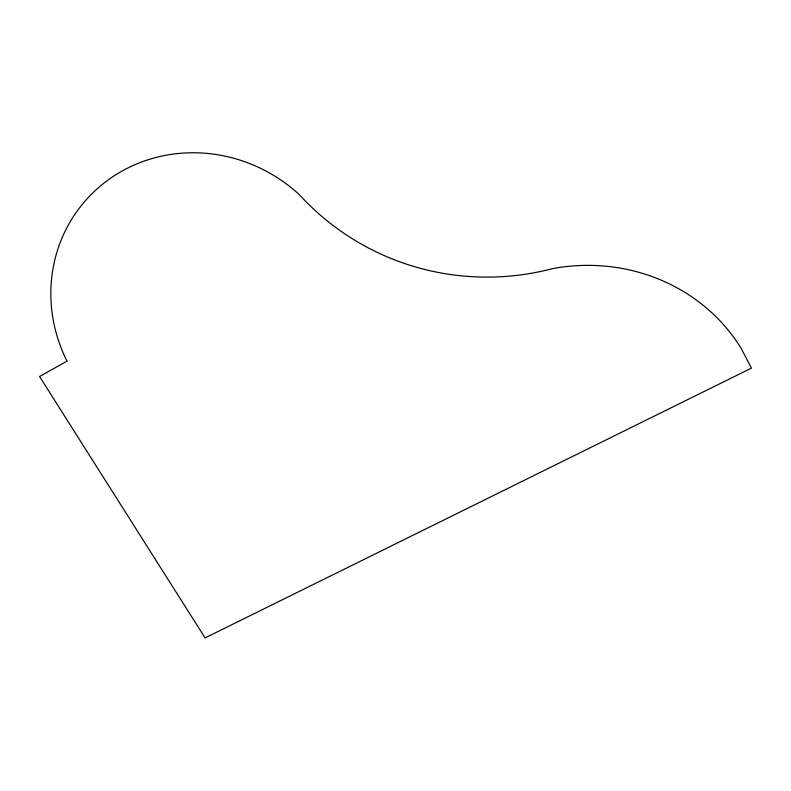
<?xml version="1.0" encoding="UTF-8"?>
<svg xmlns="http://www.w3.org/2000/svg" width="791" height="791" viewBox="0 0 791 791"><rect width="100%" height="100%" fill="white"/><g stroke="black" fill="none" stroke-linecap="round" stroke-linejoin="round"><path stroke-width="1.19" d="M66.988 361.161L39.55 376.516L205.087 637.912L751.45 368.122L741.493 349.019A179.171 167.741 -6.3 0 0 552.751 268.614A272.737 262.701 -65.6 0 1 299.087 194.428A152.525 145.06 39 0 0 108.743 179.527A152.525 145.06 39 0 0 66.988 361.161"/></g></svg>
